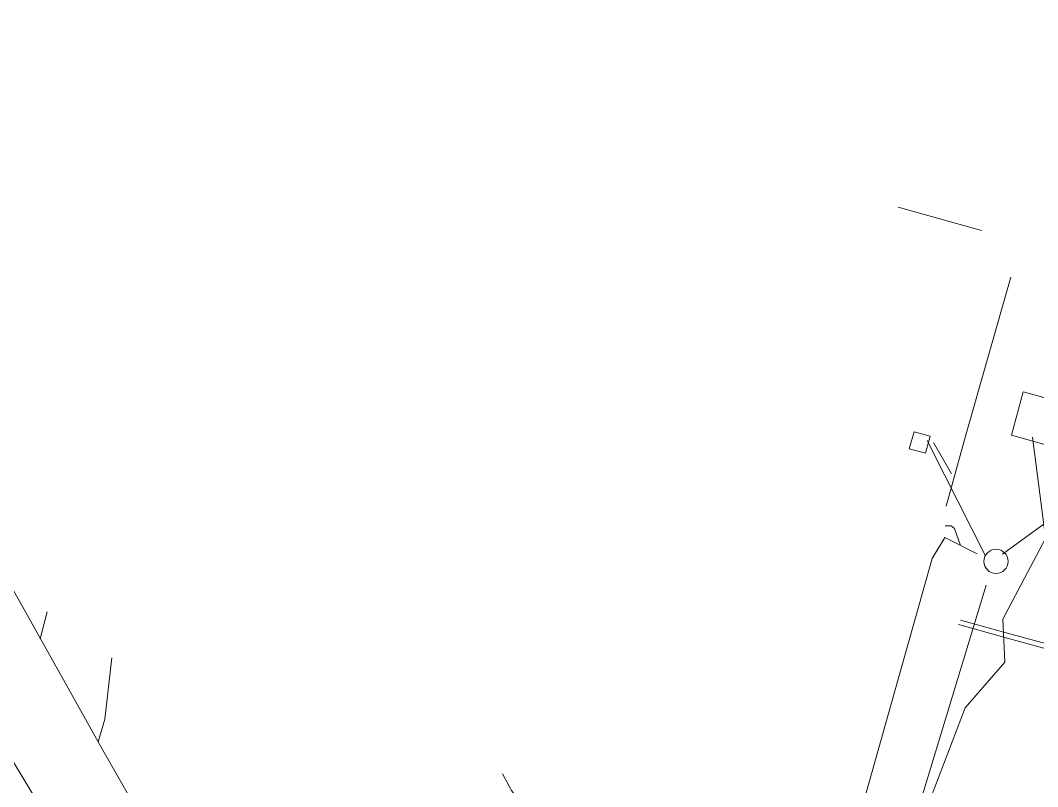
# Model space of a CAD drawing. Header units: metres. Extents: x 3 to 509016, y 4 to 6969473.
# Drawn here: x 507903.17 to 507931.21, y 6967181.57 to 6967202.69 of the extents above; entities that cross this region are included whole.
import ezdxf

# ---------------------------------------------------------------- set-up
doc = ezdxf.new("R2010")
doc.units = ezdxf.units.M
for name, color, linetype, lineweight in [('C_FEAT', 252, 'EXISTING_COMMUNICATIONS', 0), ('C_UG_LINES', 252, 'EXISTING_COMMUNICATIONS', 0), ('D_FEAT', 252, 'EXIST_SWD', 0), ('D_UG_PIPES', 252, 'EXIST_SWD', 0), ('DR_GRATED', 252, 'EXIST_SWD', 0), ('E_UG_LINES', 252, 'EXISTING_ELECTRICITY_UG', 0)]:
    doc.layers.add(name, color=color, linetype=linetype, lineweight=lineweight)
doc.layers.add('HATCH_LANDSCAPE', color=1, linetype='Continuous')
doc.layers.add('XREF', color=7, linetype='Continuous')
doc.styles.get("Standard").update_dxf_attribs({"font": 'ARIALN.TTF'})
doc.linetypes.add('EXIST_SWD', pattern='A,5,-2.5,5,-2,["SWD",Standard,S=2.5,R=0,X=0,Y=-1.25],-8,5,-2.5,5,-2.5', length=37.5)
doc.linetypes.add('EXISTING_COMMUNICATIONS', pattern='A,2,-2,2,-2,2,-2,["COMS",Standard,S=2.5,R=0,X=0,Y=-1.25],-9.75,2,-2,2,-2', length=29.75)
doc.linetypes.add('EXISTING_ELECTRICITY_UG', pattern='A,2,-2,2,-2,2,-2,["E-UG",Standard,S=2.5,R=0,X=0,Y=-1.25],-9.15,2,-2,2,-2', length=29.15)

# ---------------------------------------------------------------- blocks, each defined once
blk = doc.blocks.new('XD_HATCH')
at = {"layer": 'HATCH_LANDSCAPE', "ltscale": 0.5}
h = blk.add_hatch(dxfattribs=at)
h.set_pattern_fill('GRASS', color=256, scale=0.05)
h.set_pattern_definition([(212.013854887, (0, 0), (-0.28538859865, -1.2375190291), [0.238125, -1.557926224]), (167.013854887, (0, 0), (-0.28538859868, -1.23751902925), [0.238125, -1.031875]), (257.013854887, (0, 0), (1.23751902925, -0.28538859868), [0.238125, -1.031875])])
edge = h.paths.add_edge_path()
edge.add_line((507834.619, 6967286.6), (507833.774, 6967278.377))
edge.add_line((507833.774, 6967278.377), (507834.456, 6967266.573))
edge.add_arc((507833.441, 6967266.388), 1.033, -56.8269, 10.3208, ccw=False)
edge.add_line((507834.005, 6967265.524), (507833.703, 6967265.335))
edge.add_line((507833.703, 6967265.335), (507831.859, 6967265.881))
edge.add_arc((507790.577, 6967261.197), 41.547, 6.4744, 11.73)
edge.add_arc((507652.927, 6967269.57), 178.33, 0.02359, 2.7177)
edge.add_arc((507863.894, 6967277.588), 32.841, 156.3818, 179.2382, ccw=False)
edge.add_line((507833.804, 6967290.746), (507834.868, 6967290.304))
edge.add_line((507834.868, 6967290.304), (507834.619, 6967286.6))
edge = h.paths.add_edge_path()
edge.add_line((507840.376, 6967264.203), (507839.011, 6967268.622))
edge.add_line((507839.011, 6967268.622), (507838.949, 6967268.963))
edge.add_line((507838.949, 6967268.963), (507838.964, 6967269.463))
edge.add_line((507838.964, 6967269.463), (507838.799, 6967271.471))
edge.add_line((507838.799, 6967271.471), (507838.543, 6967271.981))
edge.add_line((507838.543, 6967271.981), (507838.328, 6967272.489))
edge.add_line((507838.328, 6967272.489), (507838.181, 6967272.995))
edge.add_line((507838.181, 6967272.995), (507838.053, 6967273.5))
edge.add_line((507838.053, 6967273.5), (507837.435, 6967274.536))
edge.add_line((507837.435, 6967274.536), (507837.442, 6967274.83))
edge.add_line((507837.442, 6967274.83), (507837.523, 6967275.333))
edge.add_line((507837.523, 6967275.333), (507837.451, 6967275.831))
edge.add_line((507837.451, 6967275.831), (507837.401, 6967276.329))
edge.add_line((507837.401, 6967276.329), (507837.386, 6967276.829))
edge.add_line((507837.386, 6967276.829), (507837.371, 6967277.329))
edge.add_line((507837.371, 6967277.329), (507837.356, 6967277.829))
edge.add_line((507837.356, 6967277.829), (507837.287, 6967278.326))
edge.add_line((507837.287, 6967278.326), (507837.62, 6967280.304))
edge.add_line((507837.62, 6967280.304), (507837.729, 6967281.298))
edge.add_line((507837.729, 6967281.298), (507837.757, 6967281.798))
edge.add_line((507837.757, 6967281.798), (507837.764, 6967283.303))
edge.add_line((507837.764, 6967283.303), (507837.8, 6967283.802))
edge.add_line((507837.8, 6967283.802), (507837.9, 6967284.295))
edge.add_line((507837.9, 6967284.295), (507838.189, 6967285.273))
edge.add_line((507838.189, 6967285.273), (507838.271, 6967285.767))
edge.add_line((507838.271, 6967285.767), (507838.327, 6967286.264))
edge.add_line((507838.327, 6967286.264), (507837.056, 6967286.299))
edge.add_line((507837.056, 6967286.299), (507837.084, 6967286.024))
edge.add_line((507837.084, 6967286.024), (507836.287, 6967278.302))
edge.add_line((507836.287, 6967278.302), (507836.788, 6967269.762))
edge.add_line((507836.788, 6967269.762), (507836.997, 6967265.973))
edge.add_arc((507835.437, 6967265.897), 1.562, -51.2364, 2.7548, ccw=False)
edge.add_line((507836.415, 6967264.68), (507834.762, 6967263.639))
edge.add_line((507834.762, 6967263.639), (507834.412, 6967261.651))
edge.add_line((507834.412, 6967261.651), (507838.337, 6967255.37))
edge.add_arc((507838.634, 6967255.555), 0.35, 211.9938, 302.0004)
edge.add_line((507838.819, 6967255.258), (507843.102, 6967257.934))
edge.add_line((507843.102, 6967257.934), (507849.885, 6967247.077))
edge.add_line((507849.885, 6967247.077), (507845.677, 6967244.448))
edge.add_arc((507845.863, 6967244.151), 0.35, 121.996, 211.996)
edge.add_line((507845.566, 6967243.966), (507846.361, 6967242.694))
edge.add_arc((507846.658, 6967242.879), 0.35, 211.996, 301.996)
edge.add_line((507846.843, 6967242.582), (507851.051, 6967245.211))
edge.add_line((507851.051, 6967245.211), (507857.832, 6967234.357))
edge.add_line((507857.832, 6967234.357), (507858.999, 6967232.49))
edge.add_line((507858.999, 6967232.49), (507868.429, 6967217.396))
edge.add_line((507868.429, 6967217.396), (507869.595, 6967215.53))
edge.add_line((507869.595, 6967215.53), (507879.027, 6967200.434))
edge.add_line((507879.027, 6967200.434), (507880.192, 6967198.568))
edge.add_line((507880.192, 6967198.568), (507889.624, 6967183.472))
edge.add_line((507889.624, 6967183.472), (507890.865, 6967181.652))
edge.add_line((507890.865, 6967181.652), (507890.789, 6967181.606))
edge.add_line((507890.789, 6967181.606), (507900.221, 6967166.51))
edge.add_line((507900.221, 6967166.51), (507895.938, 6967163.835))
edge.add_arc((507896.124, 6967163.538), 0.35, 121.994, 211.996)
edge.add_line((507895.827, 6967163.352), (507896.621, 6967162.08))
edge.add_arc((507896.918, 6967162.266), 0.35, 211.9984, 301.996)
edge.add_line((507897.104, 6967161.969), (507901.387, 6967164.645))
edge.add_line((507901.387, 6967164.645), (507910.818, 6967149.549))
edge.add_line((507910.818, 6967149.549), (507906.547, 6967146.881))
edge.add_arc((507906.765, 6967146.603), 0.353, 128.0734, 218.4885)
edge.add_line((507906.488, 6967146.383), (507907.808, 6967145.097))
edge.add_line((507907.808, 6967145.097), (507909.402, 6967144.174))
edge.add_line((507909.402, 6967144.174), (507911.182, 6967145.032))
edge.add_line((507911.182, 6967145.032), (507911.594, 6967146.466))
edge.add_line((507911.594, 6967146.466), (507913.312, 6967147.539))
edge.add_line((507913.312, 6967147.539), (507911.761, 6967150.315))
edge.add_line((507911.761, 6967150.315), (507911.352, 6967151.138))
edge.add_line((507911.352, 6967151.138), (507910.312, 6967152.847))
edge.add_line((507910.312, 6967152.847), (507910.025, 6967153.257))
edge.add_line((507910.025, 6967153.257), (507908.239, 6967155.678))
edge.add_line((507908.239, 6967155.678), (507906.818, 6967157.738))
edge.add_line((507906.818, 6967157.738), (507905.147, 6967160.231))
edge.add_line((507905.147, 6967160.231), (507902.661, 6967164.574))
edge.add_line((507902.661, 6967164.574), (507901.689, 6967166.325))
edge.add_line((507901.689, 6967166.325), (507890.349, 6967184.591))
edge.add_line((507890.349, 6967184.591), (507887.924, 6967188.382))
edge.add_line((507887.924, 6967188.382), (507882.264, 6967197.226))
edge.add_line((507882.264, 6967197.226), (507881.085, 6967198.949))
edge.add_line((507881.085, 6967198.949), (507875.215, 6967208.149))
edge.add_line((507875.215, 6967208.149), (507870.718, 6967215.363))
edge.add_line((507870.718, 6967215.363), (507864.581, 6967226.267))
edge.add_line((507864.581, 6967226.267), (507858.704, 6967235.079))
edge.add_line((507858.704, 6967235.079), (507856.242, 6967238.744))
edge.add_line((507856.242, 6967238.744), (507855.102, 6967240.39))
edge.add_line((507855.102, 6967240.39), (507854.817, 6967240.802))
edge.add_line((507854.817, 6967240.802), (507854.062, 6967242.099))
edge.add_line((507854.062, 6967242.099), (507852.576, 6967244.708))
edge.add_line((507852.576, 6967244.708), (507851.066, 6967247.302))
edge.add_line((507851.066, 6967247.302), (507849.539, 6967249.885))
edge.add_line((507849.539, 6967249.885), (507848.995, 6967250.724))
edge.add_line((507848.995, 6967250.724), (507848.723, 6967251.144))
edge.add_line((507848.723, 6967251.144), (507848.44, 6967251.557))
edge.add_line((507848.44, 6967251.557), (507847.862, 6967252.375))
edge.add_line((507847.862, 6967252.375), (507847.336, 6967253.225))
edge.add_line((507847.336, 6967253.225), (507845.798, 6967255.801))
edge.add_line((507845.798, 6967255.801), (507844.219, 6967258.446))
edge.add_line((507844.219, 6967258.446), (507842.85, 6967261.022))
edge.add_line((507842.85, 6967261.022), (507842.611, 6967261.461))
edge.add_line((507842.611, 6967261.461), (507842.041, 6967262.286))
edge.add_line((507842.041, 6967262.286), (507840.376, 6967264.203))
blk = doc.blocks.new('XE_SURVEY')
at = {"layer": 'C_FEAT', "flags": 128}
blk.add_lwpolyline([(507931.439, 6967190.993), (507930.49, 6967191.261), (507930.818, 6967192.45), (507931.792, 6967192.181), (507931.439, 6967190.993)], dxfattribs=at)
at = {"layer": 'C_UG_LINES', "flags": 128}
for points in [[(507931.071, 6967191.203), (507931.808, 6967185.52), (507934.874, 6967184.561)], [(507929.031, 6967186.033), (507930.514, 6967185.626), (507932.925, 6967184.964), (507934.854, 6967184.435)], [(507934.893, 6967184.572), (507932.963, 6967185.098), (507930.551, 6967185.756), (507929.092, 6967186.154)]]:
    blk.add_lwpolyline(points, dxfattribs=at)
at = {"layer": 'D_FEAT'}
blk.add_circle((507930.067, 6967187.778), 0.333, dxfattribs=at)
at = {"layer": 'D_UG_PIPES', "flags": 128}
for points in [[(507918.831, 6967153.226), (507918.886, 6967156.633), (507915.243, 6967163.237), (507907.971, 6967174), (507900.974, 6967185.546), (507894.139, 6967196.881), (507886.538, 6967209.271), (507879.43, 6967220.264), (507872.219, 6967232.282), (507865.079, 6967243.068), (507859.451, 6967253.045), (507852.676, 6967264.852), (507847.273, 6967272.58)], [(507918.247, 6967173.015), (507908.961, 6967177.916), (507907.71, 6967178.612), (507905.444, 6967182.575), (507903.021, 6967186.907), (507901.332, 6967189.973), (507896.982, 6967197.864), (507896.202, 6967199.376), (507901.622, 6967202.408), (507902.201, 6967204.411), (507902.429, 6967204.821), (507905.007, 6967206.274)], [(507929.671, 6967196.904), (507927.367, 6967197.542)], [(507928.692, 6967189.304), (507929.221, 6967191.233), (507930.477, 6967195.617)], [(507929.778, 6967187.929), (507928.649, 6967190.16), (507928.168, 6967191.11)], [(507928.344, 6967191.057), (507928.84, 6967190.189)], [(507930.25, 6967187.972), (507933.688, 6967190.488)], [(507929.088, 6967188.216), (507928.926, 6967188.684), (507928.828, 6967188.755), (507928.661, 6967188.755)], [(507916.46, 6967181.923), (507916.715, 6967181.461), (507916.783, 6967181.37), (507916.882, 6967181.321), (507925.536, 6967178.848), (507925.719, 6967178.831), (507925.744, 6967178.89), (507925.905, 6967179.362), (507926.186, 6967180.322), (507928.308, 6967187.857), (507928.657, 6967188.433), (507929.55, 6967187.983)], [(507920.779, 6967165.08), (507924.341, 6967169.317), (507924.562, 6967169.895), (507927.231, 6967178.672), (507929.792, 6967187.118)], [(507903.916, 6967186.39), (507903.721, 6967185.638)], [(507905.695, 6967185.121), (507905.497, 6967183.425), (507905.317, 6967182.801)]]:
    blk.add_lwpolyline(points, dxfattribs=at)
at = {"layer": 'DR_GRATED', "flags": 128}
blk.add_lwpolyline([(507927.809, 6967191.352), (507928.254, 6967191.226), (507928.12, 6967190.76), (507927.673, 6967190.88), (507927.809, 6967191.352)], dxfattribs=at)
at = {"layer": 'E_UG_LINES', "flags": 128}
blk.add_lwpolyline([(507932.968, 6967191.309), (507930.258, 6967186.186), (507930.314, 6967185.001), (507929.216, 6967183.742), (507928.018, 6967180.612), (507927.124, 6967178.277), (507925.27, 6967173.635), (507920.661, 6967161.489)], dxfattribs=at)

msp = doc.modelspace()

# ---------------------------------------------------------------- block references
for name in ['XD_HATCH', 'XE_SURVEY']:
    msp.add_blockref(name, (0, 0))
at = {"layer": 'XREF'}
for name in ['XD_HATCH', 'XE_SURVEY']:
    msp.add_blockref(name, (0, 0), dxfattribs=at)

doc.saveas('drawing.dxf')
